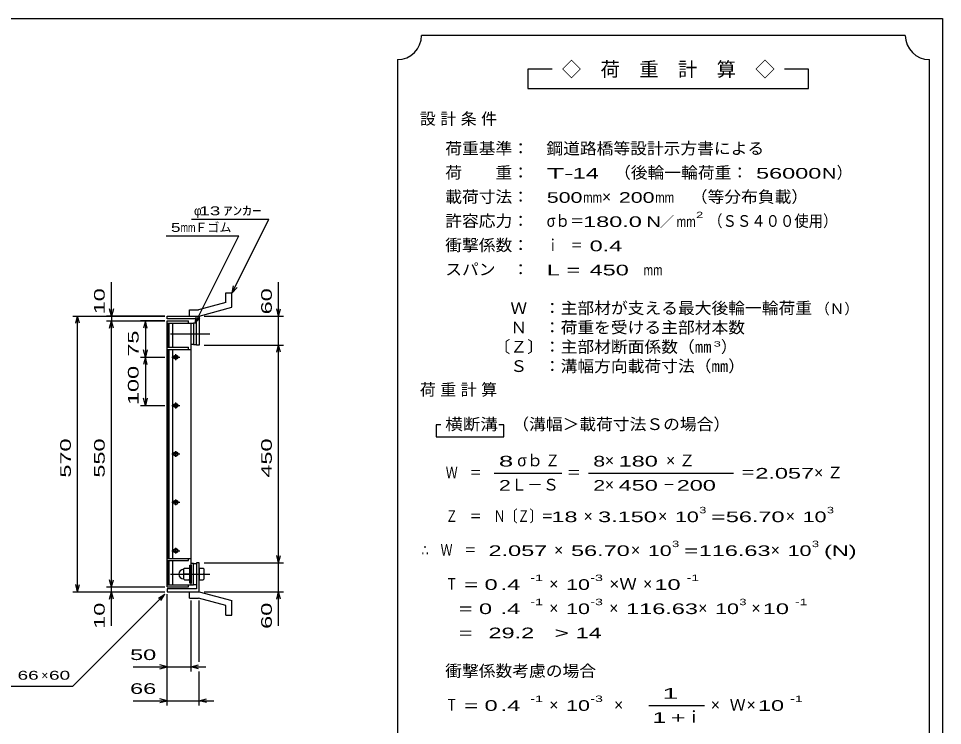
# Model space of a CAD drawing. Units: millimetres, scale not verified. Extents: x -1820 to 1731, y -1282 to 1054.
# Drawn here: x -179 to 1731, y -408 to 1054 of the extents above; entities that cross this region are included whole.
import ezdxf
from ezdxf.enums import TextEntityAlignment as Align

# ---------------------------------------------------------------- set-up
doc = ezdxf.new("R2010")
doc.units = ezdxf.units.MM
doc.header["$LTSCALE"] = 10
doc.linetypes.add('CHAIN', pattern=[18.5, 12, -1.5, 3.5, -1.5])
for name, color, linetype, lineweight in [('0_2', 150, 'Continuous', 25), ('16', 3, 'Continuous', 25), ('19', 6, 'Continuous', 25), ('22', 2, 'Continuous', 25)]:
    doc.layers.add(name, color=color, linetype=linetype, lineweight=lineweight)
doc.styles.add('ベクトル', font='')
doc.styles.get('ベクトル').set_extended_font_data('ベクトル')

msp = doc.modelspace()

# ---------------------------------------------------------------- linework, layer by layer
at = {"layer": '0_2'}
for p, q in [((-1729, 1053.5), (1731, 1053.5)), ((1731, 1053.5), (1731, -1146.5))]:
    msp.add_line(p, q, dxfattribs=at)
at = {"layer": '16'}
for p, q in [((128, 428.5), (172, 428.5)), ((128, 424), (128, 428.5)), ((128, 424), (172, 424)), ((128, -117), (128, 424)), ((128, 424), (178, 424)), ((129.5, 374), (129.5, 424)), ((132.5, 374), (132.5, 424)), ((140, 374), (140, 424)), ((172, 424), (172, 428.5)), ((178, -117), (178, 424)), ((178, 424), (182.5, 424)), ((182.5, 424), (182.5, 380)), ((188.5, 424), (182.5, 424)), ((188.5, 380), (188.5, 424)), ((128, 369.5), (128, 374)), ((128, 374), (172, 374)), ((128, 369.5), (178, 369.5)), ((129.5, -62.5), (129.5, 369.5)), ((132.5, -62.5), (132.5, 369.5)), ((140, -62.5), (140, 369.5)), ((172, 369.5), (172, 374)), ((182.5, 380), (178, 380)), ((182.5, 380), (188.5, 380)), ((138, 353.5), (154, 353.5)), ((144, 356.5), (148, 356.5)), ((144, 350.5), (148, 350.5)), ((146, 347.5), (146, 359.5)), ((138, 253.5), (154, 253.5)), ((144, 256.5), (148, 256.5)), ((144, 250.5), (148, 250.5)), ((146, 247.5), (146, 259.5)), ((138, 153.5), (154, 153.5)), ((144, 156.5), (148, 156.5)), ((146, 147.5), (146, 159.5)), ((144, 150.5), (148, 150.5)), ((146, 47.5), (146, 59.5)), ((138, 53.5), (154, 53.5)), ((144, 56.5), (148, 56.5)), ((144, 50.5), (148, 50.5)), ((138, -46.5), (154, -46.5)), ((144, -43.5), (148, -43.5)), ((144, -49.5), (148, -49.5)), ((146, -52.5), (146, -40.5)), ((128, -67), (128, -62.5)), ((128, -62.5), (178, -62.5)), ((128, -67), (172, -67)), ((129.5, -117), (129.5, -67)), ((132.5, -117), (132.5, -67)), ((140, -117), (140, -67)), ((172, -67), (172, -62.5)), ((182.5, -73), (178, -73)), ((182.5, -117), (182.5, -73)), ((182.5, -73), (188.5, -73)), ((188.5, -73), (188.5, -117)), ((164, -83), (162, -85)), ((162, -85), (162, -105)), ((162, -93), (164, -95)), ((164, -95), (162, -97)), ((173, -83), (164, -83)), ((173, -95), (164, -95)), ((175, -85), (173, -83)), ((173, -95), (175, -93)), ((175, -97), (173, -95)), ((175, -113.5), (175, -76.5)), ((175, -76.5), (178, -76.5)), ((178, -76.5), (178, -113.5)), ((162, -105), (164, -107)), ((164, -107), (173, -107)), ((173, -107), (175, -105)), ((178, -113.5), (175, -113.5)), ((128, -117), (172, -117)), ((128, -121.5), (128, -117)), ((128, -117), (178, -117)), ((128, -121.5), (172, -121.5)), ((172, -121.5), (172, -117)), ((178, -117), (182.5, -117)), ((188.5, -117), (182.5, -117))]:
    msp.add_line(p, q, dxfattribs=at)
at = {"layer": '16', "linetype": 'CHAIN'}
for p, q in [((135, 402), (216, 402)), ((135, -95), (216, -95))]:
    msp.add_line(p, q, dxfattribs=at)
at = {"layer": '16'}
for centre, radius, start, end in [((144, 353.5), 3, 90, 270), ((146, 353.5), 4, 46.6, 133.4), ((146, 353.5), 4, 226.6, 313.4), ((148, 353.5), 3, 270, 90), ((144, 253.5), 3, 90, 270), ((146, 253.5), 4, 46.6, 133.4), ((146, 253.5), 4, 226.6, 313.4), ((148, 253.5), 3, 270, 90), ((144, 153.5), 3, 90, 270), ((146, 153.5), 4, 46.6, 133.4), ((148, 153.5), 3, 270, 90), ((146, 153.5), 4, 226.6, 313.4), ((146, 53.5), 4, 46.6, 133.4), ((144, 53.5), 3, 90, 270), ((146, 53.5), 4, 226.6, 313.4), ((148, 53.5), 3, 270, 90), ((144, -46.5), 3, 90, 270), ((146, -46.5), 4, 46.6, 133.4), ((146, -46.5), 4, 226.6, 313.4), ((148, -46.5), 3, 270, 90), ((162, -95), 10, 90, 270)]:
    msp.add_arc(centre, radius, start, end, dxfattribs=at)
at = {"layer": '19'}
for p, q in [((249.11, 486.62), (262.11, 486.62)), ((249.11, 466.6), (249.11, 486.62)), ((262.11, 456.62), (262.11, 486.62)), ((249.11, 466.6), (192.78, 451.51)), ((174.49, 451.51), (192.78, 451.51)), ((174.49, 438.51), (174.49, 451.51)), ((194.5, 438.5), (262.11, 456.62)), ((128, 432.5), (128, 438.5)), ((128, 438.5), (194.5, 438.5)), ((188.5, 432.5), (128, 432.5)), ((174.5, 438.5), (194.5, 438.5)), ((188.5, 378.5), (188.5, 432.5)), ((194.5, 438.5), (194.5, 378.5)), ((194.5, 378.5), (188.5, 378.5)), ((194.5, -71.5), (188.5, -71.5)), ((188.5, -71.5), (188.5, -125.5)), ((194.5, -131.5), (194.5, -71.5)), ((202.5, -83), (194.5, -83)), ((194.5, -83), (194.5, -107)), ((194.5, -95), (202.5, -95)), ((204.5, -85), (202.5, -83)), ((204.5, -93), (202.5, -95)), ((202.5, -95), (204.5, -97)), ((204.5, -105), (204.5, -85)), ((194.5, -107), (202.5, -107)), ((202.5, -107), (204.5, -105)), ((128, -125.5), (128, -131.5)), ((188.5, -125.5), (128, -125.5)), ((128, -131.5), (194.5, -131.5)), ((174.49, -144.51), (174.49, -131.51)), ((174.5, -131.5), (194.5, -131.5)), ((194.5, -131.5), (262.11, -149.62)), ((174.49, -144.51), (192.78, -144.51)), ((249.11, -159.6), (192.78, -144.51)), ((262.11, -179.62), (262.11, -149.62)), ((249.11, -179.62), (249.11, -159.6)), ((249.11, -179.62), (262.11, -179.62))]:
    msp.add_line(p, q, dxfattribs=at)
at = {"layer": '22', "color": 4}
for p, q in [((1654, 1018.5), (654, 1018.5)), ((604, 968.5), (604, -581.5)), ((1704, -581.5), (1704, 968.5)), ((924, 948.5), (874, 948.5)), ((874, 948.5), (874, 908.5)), ((1454, 948.5), (1404, 948.5)), ((1454, 908.5), (1454, 948.5)), ((874, 908.5), (1454, 908.5)), ((178.5, 638.5), (338.5, 638.5)), ((262.5, 486.5), (338.5, 638.5)), ((126, 604), (276, 604)), ((186, 424), (276, 604)), ((13, 438.5), (13, 508.5)), ((262.5, 486.5), (265.5, 501.1)), ((262.5, 486.5), (272.5, 497.5)), ((358.5, 438.5), (358.5, 508.5)), ((13, 438.5), (9, 453.5)), ((17, 453.5), (13, 438.5)), ((358.5, 438.5), (354.5, 453.5)), ((358.5, 438.5), (362.5, 453.5)), ((-67, 438.5), (123, 438.5)), ((-61, 423.5), (-57, 438.5)), ((-53, 423.5), (-57, 438.5)), ((-57, -131.5), (-57, 438.5)), ((123, 438.5), (3, 438.5)), ((3, 428.5), (123, 428.5)), ((9, 413.5), (13, 428.5)), ((13, 438.5), (13, 428.5)), ((17, 413.5), (13, 428.5)), ((13, -121.5), (13, 428.5)), ((123, 428.5), (73, 428.5)), ((83, 428.5), (79, 413.5)), ((87, 413.5), (83, 428.5)), ((83, 428.5), (83, 353.5)), ((186, 424), (189, 438.6)), ((186, 424), (196, 435)), ((204.5, 438.5), (368.5, 438.5)), ((358.5, 378.5), (358.5, 438.5)), ((83, 353.5), (79, 368.5)), ((87, 368.5), (83, 353.5)), ((204.5, 378.5), (368.5, 378.5)), ((354.5, 363.5), (358.5, 378.5)), ((362.5, 363.5), (358.5, 378.5)), ((358.5, -71.5), (358.5, 378.5)), ((73, 353.5), (123, 353.5)), ((83, 353.5), (79, 338.5)), ((87, 338.5), (83, 353.5)), ((83, 353.5), (83, 253.5)), ((83, 253.5), (79, 268.5)), ((87, 268.5), (83, 253.5)), ((73, 253.5), (123, 253.5)), ((694, 213.5), (684, 213.5)), ((684, 213.5), (684, 188.5)), ((824, 213.5), (814, 213.5)), ((824, 188.5), (824, 213.5)), ((684, 188.5), (824, 188.5)), ((804, 113.5), (944, 113.5)), ((999, 113.5), (1299, 113.5)), ((358.5, -71.5), (354.5, -56.5)), ((358.5, -71.5), (362.5, -56.5)), ((204.5, -71.5), (368.5, -71.5)), ((358.5, -131.5), (358.5, -71.5)), ((13, -121.5), (9, -106.5)), ((13, -121.5), (17, -106.5)), ((-67, -131.5), (123, -131.5)), ((-57, -131.5), (-61, -116.5)), ((-57, -131.5), (-53, -116.5)), ((3, -121.5), (123, -121.5)), ((3, -131.5), (123, -131.5)), ((9, -146.5), (13, -131.5)), ((13, -131.5), (13, -121.5)), ((17, -146.5), (13, -131.5)), ((13, -201.5), (13, -131.5)), ((204.5, -131.5), (368.5, -131.5)), ((354.5, -146.5), (358.5, -131.5)), ((362.5, -146.5), (358.5, -131.5)), ((358.5, -201.5), (358.5, -131.5)), ((-67, -326.5), (123, -136.5)), ((110, -144.5), (123, -136.5)), ((115, -149.5), (123, -136.5)), ((128, -296.5), (128, -136.5)), ((128, -366.5), (128, -136.5)), ((178, -296.5), (178, -149.5)), ((194.5, -276.5), (194.5, -149.5)), ((58, -286.5), (128, -286.5)), ((128, -286.5), (113, -282.5)), ((113, -290.5), (128, -286.5)), ((128, -286.5), (178, -286.5)), ((178, -286.5), (193, -282.5)), ((193, -290.5), (178, -286.5)), ((178, -286.5), (208, -286.5)), ((194.5, -366.5), (194.5, -296.5)), ((-267, -326.5), (-67, -326.5)), ((58, -356.5), (128, -356.5)), ((128, -356.5), (113, -352.5)), ((113, -360.5), (128, -356.5)), ((128, -356.5), (194.5, -356.5)), ((194.5, -356.5), (209.5, -352.5)), ((209.5, -360.5), (194.5, -356.5)), ((194.5, -356.5), (224.5, -356.5)), ((1124, -366.5), (1239, -366.5))]:
    msp.add_line(p, q, dxfattribs=at)
for centre, start, end in [((604, 1018.5), 270, 0), ((1704, 1018.5), 180, 270)]:
    msp.add_arc(centre, 50, start, end, dxfattribs=at)

# ---------------------------------------------------------------- texts
at = {"layer": '22', "style": 'ベクトル'}
for s, height, p in [('◇\u3000荷\u3000重\u3000計\u3000算\u3000◇', 29.33, (944, 948.5)), ('）', 24.19, (1512, 735)), ('×', 24.19, (1027, 685)), ('φ', 18.33, (183.5, 656)), ('Ｆゴム', 18.33, (186, 621.5)), ('／', 21.99, (1146.5, 633.5)), ('（Ｎ）', 21.99, (1468, 453.5)), ('）', 24.19, (1273, 375)), ('σｂ', 24.19, (852, 140)), ('×', 24.19, (1033, 140)), ('Ｌ－Ｓ', 24.19, (839, 90)), ('×', 24.19, (1033, 90)), ('×', 24.19, (989, 25)), ('×', 24.19, (1143, 25)), ('×', 24.19, (1407, 25)), ('×', 24.19, (928, -45)), ('×', 24.19, (1087, -45)), ('×', 24.19, (1376, -45)), ('×', 24.19, (918, -115)), ('×', 24.19, (1112, -115)), ('×', 24.19, (918, -165)), ('×', 24.19, (1042, -165)), ('×', 24.19, (1226, -165)), ('×', 24.19, (1336, -165)), ('×', 18.33, (-132, -304)), ('×', 24.19, (918, -365)), ('×', 24.19, (1052, -365)), ('×', 24.19, (1252, -365)), ('Ｗ', 24.19, (1291, -365)), ('×', 24.19, (1326, -365)), ('ｉ', 24.19, (1200.5, -390))]:
    msp.add_text(s, height=height, dxfattribs=at).set_placement(p, align=Align.MIDDLE_LEFT)
for s, height, width, p in [('荷重基準：\u3000', 24.19, 1.05, (703, 785)), ('鋼道路橋等設計示方書による', 24.19, 1.05, (912, 785)), ('荷\u3000\u3000重：\u3000', 24.19, 1.05, (703, 735)), ('（後輪一輪荷重：', 24.19, 1.05, (1052, 735)), ('T-', 21.99, 2, (913, 733.5)), (' 14 ', 21.99, 1.65, (953, 733.5)), (' 56000', 21.99, 1.65, (1332, 733.5)), ('N', 21.99, 1.4, (1482, 733.5)), ('載荷寸法：\u3000', 24.19, 1.05, (703, 685)), ('500', 21.99, 1.5, (913, 683.5)), ('mm', 21.99, 0.8, (988, 683.5)), ('200', 21.99, 1.5, (1062, 683.5)), ('mm', 21.99, 0.8, (1137, 683.5)), ('\u3000（等分布負載）', 24.19, 1.05, (1176, 685)), (' 13 ', 18.33, 1.6, (183.5, 656)), ('ｱﾝｶｰ', 18.33, 1.6, (243.5, 656)), ('許容応力：\u3000', 24.19, 1.05, (703, 635)), ('2', 13.2, 1.5, (1221.5, 647.5)), ('（ＳＳ４００使用）', 24.19, 0.9, (1246.5, 635)), ('5', 18.33, 1.45, (136, 621.5)), ('σｂ＝', 24.19, 0.9, (913, 635)), ('180.0', 21.99, 1.65, (988, 633.5)), ('N', 21.99, 1.4, (1119, 633.5)), ('mm', 21.99, 0.8, (1181.5, 633.5)), ('mm', 18.33, 0.75, (156, 621.5)), ('衝撃係数：\u3000', 24.19, 1.05, (703, 585)), ('ｉ\u3000＝', 24.19, 0.75, (913, 585)), (' 0.4', 21.99, 1.65, (988, 583.5)), ('スパン\u3000：\u3000', 24.19, 1.05, (703, 535)), ('L =', 21.99, 1.65, (913, 533.5)), (' 450 ', 21.99, 1.65, (988, 533.5)), ('mm', 21.99, 0.8, (1113, 533.5)), ('\u3000Ｗ\u3000：主部材が支える最大後輪一輪荷重', 24.19, 1.05, (803, 455)), ('\u3000Ｎ\u3000：荷重を受ける主部材本数', 24.19, 1.05, (803, 415)), ('〔Ｚ〕：主部材断面係数（㎜', 24.19, 1.05, (803, 375)), ('3', 11, 1.8, (1258, 381)), ('\u3000Ｓ\u3000：溝幅方向載荷寸法（㎜）', 24.19, 1.05, (803, 335)), ('横断溝', 24.19, 1.1, (703, 215)), ('\u3000（溝幅＞載荷寸法Ｓの場合）', 24.19, 1.05, (807, 215)), ('8', 21.99, 1.8, (814, 138.5)), ('Ｚ', 24.19, 0.9, (910, 140)), ('8', 21.99, 1.5, (1009, 138.5)), (' 180 ', 21.99, 1.65, (1048, 138.5)), ('Ｗ\u3000＝', 24.19, 0.75, (704, 115)), ('＝', 24.19, 0.9, (954, 115)), ('＝', 24.19, 0.9, (1314, 115)), ('2.057', 21.99, 1.65, (1344, 113.5)), ('2', 21.99, 1.5, (814, 88.5)), ('2', 21.99, 1.5, (1009, 88.5)), (' 450 ', 21.99, 1.65, (1048, 88.5)), (' 200 ', 21.99, 1.65, (1168, 88.5)), ('－', 24.19, 0.75, (1153, 90)), ('Ｚ\u3000＝\u3000Ｎ〔Ｚ〕＝', 24.19, 0.75, (704, 25)), ('3', 13.2, 1.5, (1228, 37.5)), ('3', 13.2, 1.5, (1492, 37.5)), (' 18 ', 21.99, 1.65, (909, 23.5)), ('3.150', 21.99, 1.65, (1019, 23.5)), ('10', 21.99, 1.5, (1178, 23.5)), ('=', 21.99, 1.7, (1253, 23.5)), ('56.70', 21.99, 1.65, (1283, 23.5)), ('10', 21.99, 1.5, (1442, 23.5)), ('∴\u3000Ｗ\u3000＝', 24.19, 0.75, (654, -45)), (' 2.057', 21.99, 1.65, (779, -46.5)), ('56.70', 21.99, 1.65, (963, -46.5)), ('10', 21.99, 1.5, (1122, -46.5)), ('3', 13.2, 1.5, (1172, -32.5)), ('116.63', 21.99, 1.65, (1227, -46.5)), ('10', 21.99, 1.5, (1411, -46.5)), ('3', 13.2, 1.5, (1461, -32.5)), ('(N)', 21.99, 1.65, (1486, -46.5)), ('=', 21.99, 1.7, (1197, -46.5)), ('Ｔ', 24.19, 0.75, (704, -115)), (' = 0', 21.99, 1.65, (729, -116.5)), (' .4 ', 21.99, 1.65, (804, -116.5)), ('-1', 13.2, 1.65, (879, -102.5)), ('10', 21.99, 1.5, (953, -116.5)), ('-3', 13.2, 1.65, (1003, -102.5)), ('×Ｗ', 24.19, 1.1, (1042, -115)), (' 10 ', 21.99, 1.65, (1122, -116.5)), ('-1', 13.2, 1.65, (1202, -102.5)), ('-1', 13.2, 1.65, (879, -152.5)), ('-3', 13.2, 1.65, (1003, -152.5)), ('3', 13.2, 1.5, (1311, -152.5)), ('-1', 13.2, 1.65, (1426, -152.5)), ('  = 0', 21.99, 1.65, (704, -166.5)), (' .4 ', 21.99, 1.65, (804, -166.5)), ('10', 21.99, 1.5, (953, -166.5)), ('116.63', 21.99, 1.65, (1077, -166.5)), ('10', 21.99, 1.5, (1261, -166.5)), (' 10 ', 21.99, 1.65, (1346, -166.5)), (' 29.2', 21.99, 1.65, (779, -216.5)), ('>', 21.99, 1.7, (929, -216.5)), (' 14 ', 21.99, 1.65, (959, -216.5)), ('  =', 21.99, 1.65, (704, -216.5)), (' 50 ', 21.99, 1.65, (38, -261.5)), ('衝撃係数考慮の場合', 24.19, 1.05, (703, -295)), (' 66 ', 18.33, 1.6, (-192, -304)), (' 60 ', 18.33, 1.6, (-127, -304)), (' 66 ', 21.99, 1.65, (38, -331.5)), ('Ｔ', 24.19, 0.75, (704, -365)), (' = 0', 21.99, 1.65, (729, -366.5)), (' .4 ', 21.99, 1.65, (804, -366.5)), ('-1', 13.2, 1.65, (879, -352.5)), ('10', 21.99, 1.5, (953, -366.5)), ('-3', 13.2, 1.65, (1003, -352.5)), (' 10 ', 21.99, 1.65, (1336, -366.5)), ('-1', 13.2, 1.65, (1416, -352.5))]:
    msp.add_text(s, height=height, dxfattribs=dict(at, width=width)).set_placement(p, align=Align.MIDDLE_LEFT)
at = {"layer": '22', "style": 'ベクトル', "width": 1.65}
for s, p in [(' 10 ', (-12, 428.5)), (' 60 ', (333.5, 428.5)), (' 75 ', (58, 341)), (' 100 ', (58, 241)), (' 570 ', (-82, 91)), (' 550 ', (-12, 91)), (' 450 ', (333.5, 91)), (' 10 ', (-12, -221.5)), (' 60 ', (333.5, -221.5))]:
    msp.add_text(s, height=21.99, rotation=90, dxfattribs=at).set_placement(p, align=Align.MIDDLE_LEFT)
at = {"layer": '22', "attachment_point": 4, "style": 'ベクトル'}
for s, insert, char_height in [('\\T1.28;設計条件', (650.5, 845), 24.19), ('\\T1.28;荷重計算', (650.5, 285), 24.19), ('\\T1.42;×Ｚ', (1159.5, 140), 24.19), ('\\T1.42;×Ｚ', (1465.5, 115), 24.19), ('\\T1.25;\\W2;\\~1\\~', (1131.5, -341.5), 21.99), ('\\T1.33;\\W1.75;1+', (1131.5, -391.5), 21.99)]:
    msp.add_mtext(s, dxfattribs=dict(at, insert=insert, char_height=char_height))

doc.saveas('drawing.dxf')
